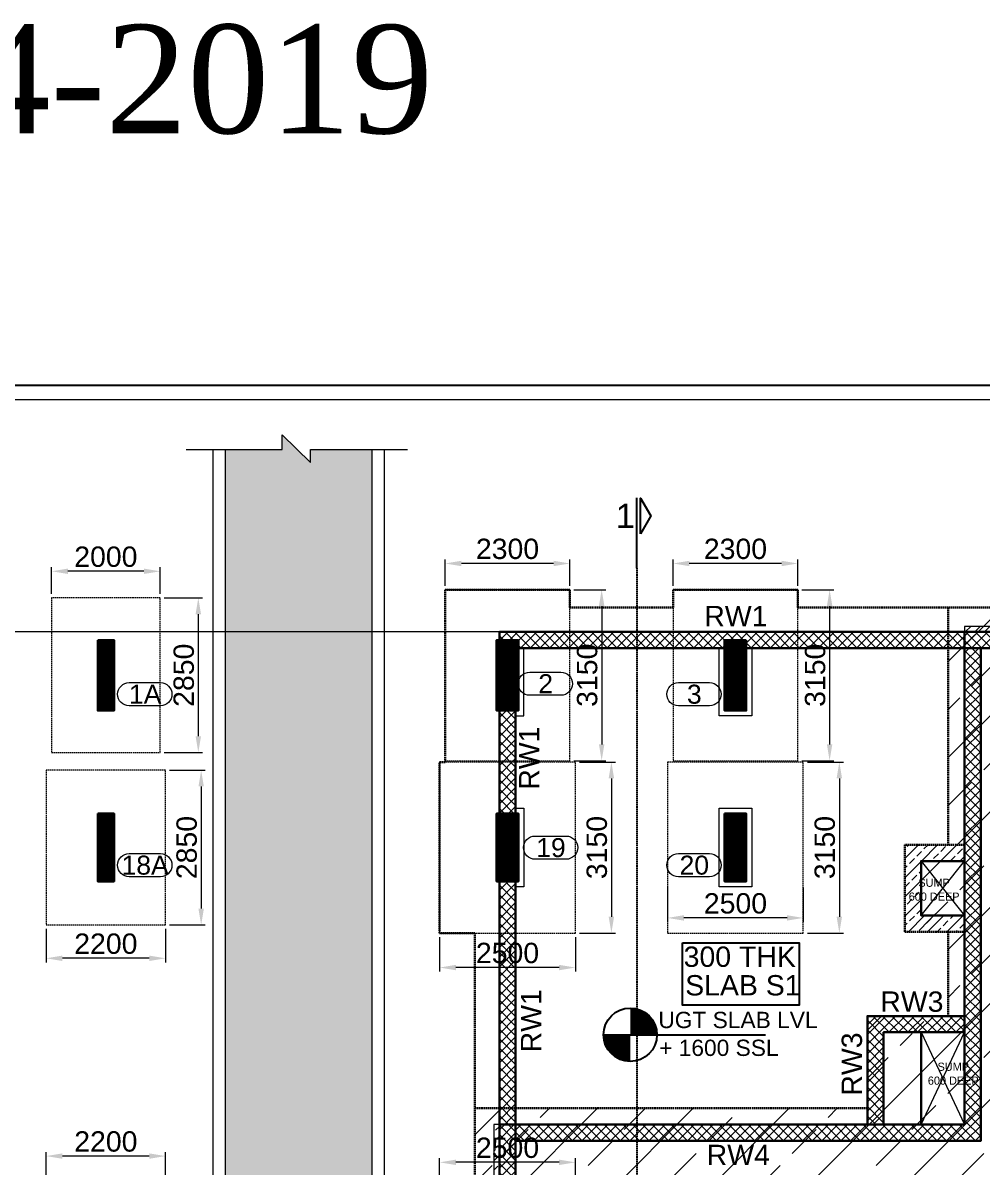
# Model space of a CAD drawing. Header units: millimetres. Extents: x 99112 to 332273, y 431815 to 552227.
# Drawn here: x 135383 to 153056, y 525735 to 546821 of the extents above; entities that cross this region are included whole.
import ezdxf
from ezdxf.enums import TextEntityAlignment as Align

# ---------------------------------------------------------------- set-up
doc = ezdxf.new("R2010")
doc.units = ezdxf.units.MM
doc.header["$LTSCALE"] = 100
doc.header["$MEASUREMENT"] = 0
doc.linetypes.add('HIDDEN', pattern=[0.375, 0.25, -0.125])
for name, color, linetype, lineweight in [('COL HATCH', 67, 'Continuous', 25), ('colno', 11, 'Continuous', 15), ('COLUMN', 84, 'Continuous', 30), ('COLUMN COVER', 2, 'Continuous', 20), ('CONCRETE', 7, 'Continuous', 20), ('DIM', 8, 'Continuous', 13), ('FOOTING', 12, 'HIDDEN', 20), ('HATCH', 251, 'Continuous', 9), ('MAIN TEXT', 6, 'Continuous', 30), ('P- LEVEL', 10, 'Continuous', 25), ('PEDESTAL HATCH', 59, 'Continuous', 13), ('RAFT', 42, 'HIDDEN', 30), ('RET WALL', 31, 'Continuous', 30), ('RET WALL HATCH', 57, 'Continuous', 13), ('SUNK', 251, 'Continuous', 9), ('TEXT', 255, 'Continuous', 25)]:
    doc.layers.add(name, color=color, linetype=linetype, lineweight=lineweight)
doc.layers.add('sec', color=2, linetype='Continuous')
doc.layers.add('WD-TEXT 2', color=3, linetype='Continuous')
doc.styles.add('ARIAL', font='arial.ttf')
doc.styles.add('STD', font='', dxfattribs={"height": 2})
doc.styles.add('TIMES NEW ROMAN', font='times.ttf', dxfattribs={"width": 0.8, "height": 12})
doc.styles.get('STD').set_extended_font_data('Century Gothic')
doc.dimstyles.new('150', dxfattribs={"dimscale": 150, "dimtxt": 2.5, "dimasz": 2, "dimexe": 0.5, "dimexo": 0.5, "dimgap": 0.5, "dimtad": 1, "dimdec": 0, "dimzin": 3, "dimdsep": 46, "dimtxsty": 'ARIAL', "dimcen": 0, "dimdle": 1, "dimclrd": 256, "dimclre": 256, "dimclrt": 4, "dimadec": 0, "dimazin": 0, "dimtfac": 1, "dimtdec": 0, "dimtmove": 0, "dimatfit": 3, "dimfxl": 0, "dimtolj": 1, "dimtzin": 0, "dimlwd": -1, "dimlwe": -1, "dimarcsym": 0})
pattern_1 = [(45, (-180912.04, -497388.57), (-176.7767, 176.7767), []), (45, (-180735.27, -497388.57), (-176.7767, 176.7767), [125, -62.5])]
pattern_2 = [(45, (-57577.731, -393874.087), (-8.83883476, 8.83883476), [])]

# ---------------------------------------------------------------- blocks, each defined once
blk = doc.blocks.new('*D21')
at = {"layer": 'DIM', "transparency": 16777216}
for p, q in [((143162, 536449), (143162, 536934)), ((145162, 536859), (143462, 536859)), ((145462, 536449), (145462, 536934))]:
    blk.add_line(p, q, dxfattribs=at)
for points in [[(143462, 536909), (143462, 536809), (143162, 536859)], [(145162, 536809), (145162, 536909), (145462, 536859)]]:
    blk.add_solid(points, dxfattribs=at)
at = {"layer": 'DIM', "color": 4, "transparency": 16777216, "insert": (144312, 537126), "char_height": 375, "attachment_point": 5, "style": 'ARIAL'}
blk.add_mtext('\\A1;2300', dxfattribs=at)
blk = doc.blocks.new('*D22')
at = {"layer": 'DIM', "transparency": 16777216}
for p, q in [((145537, 536374), (146122, 536374)), ((146047, 536074), (146047, 533524)), ((145537, 533224), (146122, 533224))]:
    blk.add_line(p, q, dxfattribs=at)
for points in [[(146097, 536074), (145997, 536074), (146047, 536374)], [(145997, 533524), (146097, 533524), (146047, 533224)]]:
    blk.add_solid(points, dxfattribs=at)
at = {"layer": 'DIM', "color": 4, "transparency": 16777216, "insert": (145781, 534799), "char_height": 375, "attachment_point": 5, "rotation": 90, "style": 'ARIAL'}
blk.add_mtext('\\A1;3150', dxfattribs=at)
blk = doc.blocks.new('*D23')
at = {"layer": 'DIM', "transparency": 16777216}
for p, q in [((145637, 533199), (146301, 533199)), ((146226, 532899), (146226, 530349)), ((145637, 530049), (146301, 530049))]:
    blk.add_line(p, q, dxfattribs=at)
for points in [[(146276, 532899), (146176, 532899), (146226, 533199)], [(146176, 530349), (146276, 530349), (146226, 530049)]]:
    blk.add_solid(points, dxfattribs=at)
at = {"layer": 'DIM', "color": 4, "transparency": 16777216, "insert": (145959, 531624), "char_height": 375, "attachment_point": 5, "rotation": 90, "style": 'ARIAL'}
blk.add_mtext('\\A1;3150', dxfattribs=at)
blk = doc.blocks.new('*D24')
at = {"layer": 'DIM', "transparency": 16777216}
for p, q in [((143062, 529974), (143062, 529337)), ((145562, 529974), (145562, 529337)), ((145262, 529412), (143362, 529412))]:
    blk.add_line(p, q, dxfattribs=at)
for points in [[(143362, 529462), (143362, 529362), (143062, 529412)], [(145262, 529362), (145262, 529462), (145562, 529412)]]:
    blk.add_solid(points, dxfattribs=at)
at = {"layer": 'DIM', "color": 4, "transparency": 16777216, "insert": (144312, 529679), "char_height": 375, "attachment_point": 5, "style": 'ARIAL'}
blk.add_mtext('\\A1;2500', dxfattribs=at)
blk = doc.blocks.new('*D25')
at = {"layer": 'DIM', "transparency": 16777216}
for p, q in [((147362, 536449), (147362, 536934)), ((149362, 536859), (147662, 536859)), ((149662, 536449), (149662, 536934))]:
    blk.add_line(p, q, dxfattribs=at)
for points in [[(147662, 536909), (147662, 536809), (147362, 536859)], [(149362, 536809), (149362, 536909), (149662, 536859)]]:
    blk.add_solid(points, dxfattribs=at)
at = {"layer": 'DIM', "color": 4, "transparency": 16777216, "insert": (148512, 537126), "char_height": 375, "attachment_point": 5, "style": 'ARIAL'}
blk.add_mtext('\\A1;2300', dxfattribs=at)
blk = doc.blocks.new('*D26')
at = {"layer": 'DIM', "transparency": 16777216}
for p, q in [((149737, 536374), (150322, 536374)), ((150247, 536074), (150247, 533524)), ((149737, 533224), (150322, 533224))]:
    blk.add_line(p, q, dxfattribs=at)
for points in [[(150297, 536074), (150197, 536074), (150247, 536374)], [(150197, 533524), (150297, 533524), (150247, 533224)]]:
    blk.add_solid(points, dxfattribs=at)
at = {"layer": 'DIM', "color": 4, "transparency": 16777216, "insert": (149981, 534799), "char_height": 375, "attachment_point": 5, "rotation": 90, "style": 'ARIAL'}
blk.add_mtext('\\A1;3150', dxfattribs=at)
blk = doc.blocks.new('*D27')
at = {"layer": 'DIM', "transparency": 16777216}
for p, q in [((149837, 533199), (150501, 533199)), ((150426, 532899), (150426, 530349)), ((149837, 530049), (150501, 530049))]:
    blk.add_line(p, q, dxfattribs=at)
for points in [[(150476, 532899), (150376, 532899), (150426, 533199)], [(150376, 530349), (150476, 530349), (150426, 530049)]]:
    blk.add_solid(points, dxfattribs=at)
at = {"layer": 'DIM', "color": 4, "transparency": 16777216, "insert": (150159, 531624), "char_height": 375, "attachment_point": 5, "rotation": 90, "style": 'ARIAL'}
blk.add_mtext('\\A1;3150', dxfattribs=at)
blk = doc.blocks.new('*D28')
at = {"layer": 'DIM', "transparency": 16777216}
for p, q in [((147262, 530888), (147262, 530252)), ((149762, 530888), (149762, 530252)), ((149462, 530327), (147562, 530327))]:
    blk.add_line(p, q, dxfattribs=at)
for points in [[(147562, 530377), (147562, 530277), (147262, 530327)], [(149462, 530277), (149462, 530377), (149762, 530327)]]:
    blk.add_solid(points, dxfattribs=at)
at = {"layer": 'DIM', "color": 4, "transparency": 16777216, "insert": (148512, 530593), "char_height": 375, "attachment_point": 5, "style": 'ARIAL'}
blk.add_mtext('\\A1;2500', dxfattribs=at)
blk = doc.blocks.new('*D89')
at = {"layer": 'DIM', "transparency": 16777216}
for p, q in [((143062, 525524), (143062, 525898)), ((145562, 525524), (145562, 525898)), ((145262, 525823), (143362, 525823))]:
    blk.add_line(p, q, dxfattribs=at)
for points in [[(143362, 525873), (143362, 525773), (143062, 525823)], [(145262, 525773), (145262, 525873), (145562, 525823)]]:
    blk.add_solid(points, dxfattribs=at)
at = {"layer": 'DIM', "color": 4, "transparency": 16777216, "insert": (144312, 526089), "char_height": 375, "attachment_point": 5, "style": 'ARIAL'}
blk.add_mtext('\\A1;2500', dxfattribs=at)
blk = doc.blocks.new('Z$W@#2DD3407B')
at = {"layer": 'P- LEVEL'}
blk.add_line((-328, 0), (1661, 0), dxfattribs=at)
at = {"layer": 'P- LEVEL', "const_width": 328}
for points in [[(0, 164, -0.414214), (164, 0, -0.414214)], [(-164, 0, 0.414214), (0, -164, 0.414214)]]:
    blk.add_lwpolyline(points, format="xyb", dxfattribs=at)
at = {"layer": 'P- LEVEL'}
blk.add_circle((0, 0), 328, dxfattribs=at)
blk = doc.blocks.new('stp layout 12-03-19')
at = {"layer": 'PEDESTAL HATCH'}
h = blk.add_hatch(dxfattribs=at)
h.set_pattern_fill('ANSI33', color=256, scale=1000, style=0)
h.set_pattern_definition(pattern_1)
edge = h.paths.add_edge_path()
edge.add_line((-17300, 38210), (-28180, 38210))
edge.add_line((-17300, 38210), (-17300, 38310))
edge.add_line((-17300, 38310), (-28180, 38310))
edge.add_line((-28180, 38310), (-28180, 38210))
h = blk.add_hatch(dxfattribs=at)
h.set_pattern_fill('ANSI33', color=256, scale=1000, style=0)
h.set_pattern_definition(pattern_1)
h.paths.add_polyline_path([(-36850, 29130), (-36850, 22610), (-36750, 22610), (-36750, 29130)])
at = {"layer": 'RET WALL HATCH'}
h = blk.add_hatch(dxfattribs=at)
h.set_pattern_fill('ANSI37', color=256, scale=1000, style=0)
h.set_pattern_definition([(45, (285009.31, 661434.82), (-88.388348, 88.388348), []), (135, (285009.31, 661434.82), (-88.388348, -88.388348), [])])
h.paths.add_polyline_path([(-36450, 1311), (-350, 1311), (-350, 6160), (1850, 6160), (1850, 37910), (-36450, 37910)], flags=16)
h.paths.add_polyline_path([(-50, 5860), (-50, 1011), (-36750, 1011), (-36750, 38210), (2150, 38210), (2150, 5860)])
h = blk.add_hatch(dxfattribs=at)
h.set_pattern_fill('ANSI37', color=256, scale=1000, style=0)
h.set_pattern_definition([(45, (-180912.04, -304188.09), (-88.388348, 88.388348), []), (135, (-180912.04, -304188.09), (-88.388348, -88.388348), [])])
h.paths.add_polyline_path([(-28180, 37910), (-27880, 37910), (-27880, 28830), (-36450, 28830), (-36450, 29130), (-28180, 29130)])
h = blk.add_hatch(dxfattribs=at)
h.set_pattern_fill('ANSI33', color=256, scale=1000, style=0)
h.set_pattern_definition([(45, (285009.31, 520902.88), (-176.7767, 176.7767), []), (45, (285186.1, 520902.88), (-176.7767, 176.7767), [125, -62.5])])
h.paths.add_polyline_path([(-28180, 34285), (-29280, 34285), (-29280, 32685), (-28180, 32685), (-28180, 32985), (-28980, 32985), (-28980, 33985), (-28180, 33985)])
h = blk.add_hatch(dxfattribs=at)
h.set_pattern_fill('ANSI37', color=256, scale=1000, style=0)
h.set_pattern_definition([(45, (-180912.04, -698343.76), (-88.388348, 88.388348), []), (135, (-180912.04, -698343.76), (-88.388348, -88.388348), [])])
h.paths.add_polyline_path([(-29970, 29130), (-29970, 31130), (-28180, 31130), (-28180, 30830), (-29670, 30830), (-29670, 29130)])
at = {"layer": 'SUNK'}
h = blk.add_hatch(dxfattribs=at)
h.set_pattern_fill('ANSI33', color=256, scale=5000, style=0)
h.set_pattern_definition([(45, (285009.3, 520902.9), (-883.8835, 883.8835), []), (45, (285893.2, 520902.9), (-883.8835, 883.8835), [625, -312.5])])
h.paths.add_polyline_path([(-16375, 38660), (-16375, 38985), (-18875, 38985), (-18875, 38660), (-24050, 38660), (-24050, 38985), (-26350, 38985), (-26350, 38660), (-28480, 38660), (-28480, 34285), (-29280, 34285), (-29280, 32685), (-28480, 32685), (-28480, 31130), (-29970, 31130), (-29970, 29430), (-37200, 29430), (-37200, 28060), (-37850, 28060), (-37850, 24910), (-37200, 24910), (-37200, 23660), (-37975, 23660), (-37975, 21860), (-25650, 21860), (-25650, 18060), (-26450, 18060), (-26450, 17360), (-37200, 17360), (-37200, 17360), (-37975, 17360), (-37975, 15560), (-37200, 15560), (-23825, 15560), (-23825, 16010), (-21650, 16010), (-21650, 15210), (-20050, 15210), (-20050, 16010), (-19450, 16010), (-19450, 15210), (-15800, 15210), (-15800, 16010), (-12100, 16010), (-12100, 15209.9), (-8950, 15209.9), (-8950, 17709.9), (-9600, 17709.9), (-9600, 18710), (-8800, 18710), (-8800, 20310), (-9600, 20310), (-9600, 21509.9), (-8950, 21509.9), (-8950, 24009.9), (-12100, 24009.9), (-12100, 23810), (-16375, 23810), (-16375, 28260), (-17000, 28260), (-17000, 28810), (-16200, 28810), (-16200, 30910), (-17000, 30910), (-17000, 32310), (-16200, 32310), (-16200, 33910), (-16275, 33910), (-16275, 35810), (-16375, 35810)])
h.paths.add_polyline_path([(-18875, 15210), (-16375, 15210), (-16375, 10960), (-18875, 10960)])
at = {"layer": 'HATCH'}
for p, q in [((-28980, 33985), (-28980, 32985)), ((-28980, 33985), (-28180, 32985)), ((-28980, 32985), (-28180, 33985)), ((-28980, 30830), (-28180, 29130)), ((-28980, 29130), (-28180, 30830))]:
    blk.add_line(p, q, dxfattribs=at)
at = {"layer": 'RAFT', "elevation": -389.1}
blk.add_lwpolyline([(-37200, 28060), (-37200, 32660), (-37850, 32660), (-37850, 35810), (-37750, 35810), (-37750, 38985), (-35450, 38985), (-35450, 38660), (-33550, 38660), (-33550, 38985), (-31250, 38985), (-31250, 38660), (-26350, 38660)], dxfattribs=at)
at = {"layer": 'RAFT'}
blk.add_lwpolyline([(-28480, 38660), (-28480, 34285), (-29280, 34285), (-29280, 32685), (-28480, 32685), (-28480, 31130), (-29970, 31130), (-29970, 29430), (-37200, 29430)], dxfattribs=at)
at = {"layer": 'RET WALL'}
for p, q in [((-28180, 38210), (-28180, 37910)), ((-28980, 30830), (-28980, 29130)), ((-36750, 29130), (-36450, 29130))]:
    blk.add_line(p, q, dxfattribs=at)
for points in [[(-50, 5860), (-50, 1011), (-36750, 1011), (-36750, 38210), (2150, 38210), (2150, 5860)], [(-36450, 1311), (-350, 1311), (-350, 6160), (1850, 6160), (1850, 37910), (-36450, 37910)], [(-28180, 37910), (-27880, 37910), (-27880, 28830), (-36450, 28830), (-36450, 29130), (-28180, 29130)]]:
    blk.add_lwpolyline(points, close=True, dxfattribs=at)
at = {"layer": 'RET WALL', "lineweight": 18}
for points in [[(-28180, 38210), (-17300, 38210), (-17300, 38310), (-28180, 38310)], [(-36850, 29130), (-36850, 22610), (-36750, 22610), (-36750, 29130)]]:
    blk.add_lwpolyline(points, close=True, dxfattribs=at)
at = {"layer": 'RET WALL', "linetype": 'HIDDEN'}
blk.add_lwpolyline([(-28180, 34285), (-29280, 34285), (-29280, 32685), (-28180, 32685)], dxfattribs=at)
at = {"layer": 'RET WALL'}
for points in [[(-28180, 33985), (-28980, 33985), (-28980, 32985), (-28180, 32985)], [(-29970, 29130), (-29970, 31130), (-28180, 31130), (-28180, 30830), (-29670, 30830), (-29670, 29130), (-29970, 29130)]]:
    blk.add_lwpolyline(points, dxfattribs=at)
at = {"layer": 'TEXT', "elevation": -0.9}
blk.add_lwpolyline([(-33374.7, 32479.4), (-31229, 32479.4), (-31229, 31329.3), (-33374.7, 31329.3)], close=True, dxfattribs=at)
at = {"layer": 'P- LEVEL', "xscale": 1.5, "yscale": 1.5, "zscale": 1.5}
blk.add_blockref('Z$W@#2DD3407B', (-34338.5, 30785.6), dxfattribs=at)
at = {"layer": 'P- LEVEL', "color": 7, "style": 'ARIAL'}
for s, p in [('UGT SLAB LVL', (-32353.9, 31058)), ('+ 1600 SSL', (-32706.1, 30544.6))]:
    blk.add_text(s, height=300, rotation=0.00358, dxfattribs=at).set_placement(p, align=Align.MIDDLE_CENTER)
at = {"layer": 'TEXT', "style": 'ARIAL'}
for s, p in [('RW1', (-32973.9, 38313.3)), ('RW3', (-29731.5, 31208.4)), ('RW4', (-32929.4, 28382.4))]:
    blk.add_text(s, height=375, dxfattribs=at).set_placement(p)
for s, rotation, p in [('RW1', 90, (-36013.6, 35301.1)), ('300 THK', 0.00358, (-33354.5, 32036.2, -0.9)), ('SLAB S1', 0.00358, (-33325.9, 31509.6, -0.9)), ('RW1', 90, (-35977.6, 30461.1)), ('RW3', 90, (-30068.4, 29663.6))]:
    blk.add_text(s, height=375, rotation=rotation, dxfattribs=at).set_placement(p)
blk = doc.blocks.new('Z$W@#0EFB04CB')
at = {"layer": 'COLUMN COVER'}
for points in [[(350, -1400), (500, -1400), (500, -150)], [(4700, -150), (4700, -1400), (4100, -1400), (4100, -150)], [(350, -3100), (500, -3100), (500, -4550), (350, -4550)]]:
    blk.add_lwpolyline(points, dxfattribs=at)
blk.add_lwpolyline([(4100, -3100), (4700, -3100), (4700, -4550), (4100, -4550)], close=True, dxfattribs=at)
blk = doc.blocks.new('*D408')
at = {"layer": 'DIM', "transparency": 16777216}
for p, q in [((135812, 525524), (135812, 526013)), ((137712, 525938), (136112, 525938)), ((138012, 525524), (138012, 526013))]:
    blk.add_line(p, q, dxfattribs=at)
for points in [[(136112, 525988), (136112, 525888), (135812, 525938)], [(137712, 525888), (137712, 525988), (138012, 525938)]]:
    blk.add_solid(points, dxfattribs=at)
at = {"layer": 'DIM', "color": 4, "transparency": 16777216, "insert": (136912, 526205), "char_height": 375, "attachment_point": 5, "style": 'ARIAL'}
blk.add_mtext('\\A1;2200', dxfattribs=at)
blk = doc.blocks.new('*D416')
at = {"layer": 'DIM', "transparency": 16777216}
for p, q in [((135912, 536299), (135912, 536790)), ((137612, 536715), (136212, 536715)), ((137912, 536299), (137912, 536790))]:
    blk.add_line(p, q, dxfattribs=at)
for points in [[(136212, 536765), (136212, 536665), (135912, 536715)], [(137612, 536665), (137612, 536765), (137912, 536715)]]:
    blk.add_solid(points, dxfattribs=at)
at = {"layer": 'DIM', "color": 4, "transparency": 16777216, "insert": (136912, 536981), "char_height": 375, "attachment_point": 5, "style": 'ARIAL'}
blk.add_mtext('\\A1;2000', dxfattribs=at)
blk = doc.blocks.new('*D417')
at = {"layer": 'DIM', "transparency": 16777216}
for p, q in [((137987, 536224), (138690, 536224)), ((138615, 535924), (138615, 533674)), ((137987, 533374), (138690, 533374))]:
    blk.add_line(p, q, dxfattribs=at)
for points in [[(138665, 535924), (138565, 535924), (138615, 536224)], [(138565, 533674), (138665, 533674), (138615, 533374)]]:
    blk.add_solid(points, dxfattribs=at)
at = {"layer": 'DIM', "color": 4, "transparency": 16777216, "insert": (138349, 534799), "char_height": 375, "attachment_point": 5, "rotation": 90, "style": 'ARIAL'}
blk.add_mtext('\\A1;2850', dxfattribs=at)
blk = doc.blocks.new('*D419')
at = {"layer": 'DIM', "transparency": 16777216}
for p, q in [((135812, 530124), (135812, 529508)), ((138012, 530124), (138012, 529508)), ((137712, 529583), (136112, 529583))]:
    blk.add_line(p, q, dxfattribs=at)
for points in [[(136112, 529633), (136112, 529533), (135812, 529583)], [(137712, 529533), (137712, 529633), (138012, 529583)]]:
    blk.add_solid(points, dxfattribs=at)
at = {"layer": 'DIM', "color": 4, "transparency": 16777216, "insert": (136912, 529850), "char_height": 375, "attachment_point": 5, "style": 'ARIAL'}
blk.add_mtext('\\A1;2200', dxfattribs=at)
blk = doc.blocks.new('*D421')
at = {"layer": 'DIM', "transparency": 16777216}
for p, q in [((138087, 533049), (138743, 533049)), ((138668, 532749), (138668, 530499)), ((138087, 530199), (138743, 530199))]:
    blk.add_line(p, q, dxfattribs=at)
for points in [[(138718, 532749), (138618, 532749), (138668, 533049)], [(138618, 530499), (138718, 530499), (138668, 530199)]]:
    blk.add_solid(points, dxfattribs=at)
at = {"layer": 'DIM', "color": 4, "transparency": 16777216, "insert": (138402, 531624), "char_height": 375, "attachment_point": 5, "rotation": 90, "style": 'ARIAL'}
blk.add_mtext('\\A1;2850', dxfattribs=at)
blk = doc.blocks.new('AHC_ANNO_PASSAGE NAME')
at = {"layer": 'WD-TEXT 2', "style": 'STD'}
for tag, p in [('LINE1', (0.19, 1.78)), ('LINE2', (0.19, -1.63))]:
    blk.add_attdef(tag, text='', height=2, dxfattribs=at).set_placement(p, align=Align.MIDDLE_CENTER)
blk = doc.blocks.new('Z$W@#0B193674')
at = {"layer": 'HATCH', "linetype": 'Continuous', "ltscale": 1000}
blk.add_lwpolyline([(50, 150), (-38300, 150, 0.414214), (-42600, -4150), (-42600, -40327, 0.41467), (-10475, -72402, 0.115605), (3770, -69040), (43196, -49411)], format="xyb", dxfattribs=at)
blk = doc.blocks.new('Z$W@#1A410294')
at = {"layer": 'HATCH'}
blk.add_blockref('Z$W@#0B193674', (26325, 68068), dxfattribs=at)
blk = doc.blocks.new('Z$W@#2DCD71B0')
at = {"layer": 'RET WALL HATCH', "lineweight": 9}
h = blk.add_hatch(dxfattribs=at)
h.set_pattern_fill('CROSS', color=8, scale=2000, style=0)
h.set_pattern_definition([(0, (65020.07, 195156.4), (500, 500), [250, -750]), (90, (65145.07, 195031.4), (-500, 500), [250, -750])])
h.paths.add_polyline_path([(-230, 0), (-1358, 0), (-1358, -237.8), (-1881.8, 267.6), (-1881.8, 0), (-2930, 0), (-2930, -79308.2), (-1881.8, -79308.2), (-1881.8, -79040.6), (-1358, -79546), (-1358, -79308.2), (-230, -79308.2)])
at = {"layer": 'CONCRETE', "lineweight": 9}
blk.add_lwpolyline([(-3652.5, 0), (-1881.8, 0), (-1881.8, 267.6), (-1358, -237.8), (-1358, 0), (429.8, 0)], dxfattribs=at)
at = {"layer": 'RET WALL', "lineweight": 9}
for p, q in [((-3160, 0), (-3160, -79308.2)), ((-2930, 0), (-2930, -79308.2)), ((-230, 0), (-230, -79308.2)), ((0, 0), (0, -79308.2))]:
    blk.add_line(p, q, dxfattribs=at)

msp = doc.modelspace()

# ---------------------------------------------------------------- hatches: boundary and pattern name
at = {"layer": 'COL HATCH'}
h = msp.add_hatch(dxfattribs=at)
h.set_pattern_fill('ANSI31', color=256, scale=100, style=0)
h.set_pattern_definition(pattern_2)
h.paths.add_polyline_path([(136762, 535448.6), (137062, 535448.6), (137062, 534148.6), (136762, 534148.6)])
h = msp.add_hatch(dxfattribs=at)
h.set_pattern_fill('ANSI31', color=256, scale=100, style=0)
h.paths.add_polyline_path([(144512, 535448.6), (144112, 535448.6), (144112, 534148.6), (144512, 534148.6)])
h = msp.add_hatch(dxfattribs=at)
h.set_pattern_fill('ANSI31', color=256, scale=100, style=0)
h.paths.add_polyline_path([(148712, 535448.6), (148312, 535448.6), (148312, 534148.6), (148712, 534148.6)])
h = msp.add_hatch(dxfattribs=at)
h.set_pattern_fill('ANSI31', color=256, scale=100, style=0)
h.set_pattern_definition(pattern_2)
h.paths.add_polyline_path([(136762, 532248.6), (137062, 532248.6), (137062, 530998.6), (136762, 530998.6)])
h = msp.add_hatch(dxfattribs=at)
h.set_pattern_fill('ANSI31', color=256, scale=100, style=0)
h.paths.add_polyline_path([(144112, 532248.6), (144512, 532248.6), (144512, 530998.6), (144112, 530998.6)])
h = msp.add_hatch(dxfattribs=at)
h.set_pattern_fill('ANSI31', color=256, scale=100, style=0)
h.paths.add_polyline_path([(148312, 532248.6), (148712, 532248.6), (148712, 530998.6), (148312, 530998.6)])

# ---------------------------------------------------------------- linework, layer by layer
at = {"color": 5}
msp.add_lwpolyline([(99112.4, 433846.5), (249607.7, 433846.5), (249607.7, 540141.6), (99112.4, 540141.6)], close=True, dxfattribs=at)
at = {"layer": 'colno', "elevation": -1455.5}
for points in [[(144722.5, 534429.5, -1), (144722.5, 534856.9), (145295, 534856.9, -1), (145295, 534429.5)], [(137343.1, 534235.6, -1), (137343.1, 534663), (137915.7, 534663, -1), (137915.7, 534235.6)], [(147461.4, 534235.6, -1), (147461.4, 534663), (148033.9, 534663, -1), (148033.9, 534235.6)], [(144819.9, 531408.4, -1), (144819.9, 531835.8), (145392.5, 531835.8, -1), (145392.5, 531408.4)], [(137343.1, 531085.6, -1), (137343.1, 531513), (137915.7, 531513, -1), (137915.7, 531085.6)], [(147461.4, 531085.6, -1), (147461.4, 531513), (148033.9, 531513, -1), (148033.9, 531085.6)]]:
    msp.add_lwpolyline(points, format="xyb", close=True, dxfattribs=at)
at = {"layer": 'COLUMN'}
for points in [[(136762, 535448.6), (137062, 535448.6), (137062, 534148.6), (136762, 534148.6)], [(144512, 535448.6), (144112, 535448.6), (144112, 534148.6), (144512, 534148.6)], [(148712, 535448.6), (148312, 535448.6), (148312, 534148.6), (148712, 534148.6)], [(136762, 532248.6), (137062, 532248.6), (137062, 530998.6), (136762, 530998.6)], [(144112, 532248.6), (144512, 532248.6), (144512, 530998.6), (144112, 530998.6)], [(148312, 532248.6), (148712, 532248.6), (148712, 530998.6), (148312, 530998.6)]]:
    msp.add_lwpolyline(points, close=True, dxfattribs=at)
at = {"layer": 'FOOTING'}
for points in [[(143162, 533223.6), (145462, 533223.6), (145462, 536373.6), (143162, 536373.6)], [(147362, 533223.6), (149662, 533223.6), (149662, 536373.6), (147362, 536373.6)], [(135912, 533373.6), (137912, 533373.6), (137912, 536223.6), (135912, 536223.6)], [(143062, 530048.6), (145562, 530048.6), (145562, 533198.6), (143062, 533198.6)], [(147262, 530048.6), (149762, 530048.6), (149762, 533198.6), (147262, 533198.6)], [(135812, 530198.6), (138012, 530198.6), (138012, 533048.6), (135812, 533048.6)]]:
    msp.add_lwpolyline(points, close=True, dxfattribs=at)
at = {"layer": 'sec', "linetype": 'Continuous'}
msp.add_line((146697.7, 536771.3), (146697.7, 538068), dxfattribs=at)
msp.add_lwpolyline([(146765.3, 537407.4), (146765.3, 538062.1), (146954.3, 537734.8), (146765.3, 537407.4)], dxfattribs=at)
at = {"layer": 'sec', "linetype": 'HIDDEN'}
msp.add_lwpolyline([(146697.7, 536771.3), (146697.7, 491823.4)], dxfattribs=at)
at = {"layer": 'SUNK', "color": 6}
msp.add_lwpolyline([(99378.5, 434112.6), (249341.5, 434112.6), (249341.5, 539875.4), (99378.5, 539875.4)], close=True, dxfattribs=at)

# ---------------------------------------------------------------- block references
at = {"layer": 'COLUMN COVER'}
msp.add_blockref('Z$W@#0EFB04CB', (144112, 535448.6), dxfattribs=at)
at = {"layer": 'CONCRETE'}
msp.add_blockref('Z$W@#2DCD71B0', (142042, 538960), dxfattribs=at)
at = {"layer": 'DIM', "linetype": 'Continuous'}
msp.add_blockref('Z$W@#1A410294', (117787.5, 467380.7), dxfattribs=at)
at = {"layer": 'RET WALL'}
msp.add_blockref('stp layout 12-03-19', (180912, 497388.6), dxfattribs=at)
at = {"layer": 'WD-TEXT 2'}
ref = msp.add_blockref('AHC_ANNO_PASSAGE NAME', (152157.8, 530841.9), dxfattribs=dict(at, xscale=75, yscale=75, zscale=75))
ref.add_attrib('LINE2', '600 DEEP', dxfattribs={"color": 3, "height": 150, "style": 'STD'}).set_placement((152172, 530719.7), align=Align.MIDDLE_CENTER)
ref.add_attrib('LINE1', 'SUMP', dxfattribs={"height": 150, "style": 'STD'}).set_placement((152172, 530975.7), align=Align.MIDDLE_CENTER)
ref = msp.add_blockref('AHC_ANNO_PASSAGE NAME', (152511.1, 527450.9, -389.1), dxfattribs=dict(at, xscale=75, yscale=75, zscale=75))
ref.add_attrib('LINE2', '600 DEEP', dxfattribs={"color": 3, "height": 150, "style": 'STD'}).set_placement((152525.2, 527328.7, -389.1), align=Align.MIDDLE_CENTER)
ref.add_attrib('LINE1', 'SUMP', dxfattribs={"height": 150, "style": 'STD'}).set_placement((152525.2, 527584.7, -389.1), align=Align.MIDDLE_CENTER)

# ---------------------------------------------------------------- texts
at = {"layer": 'colno', "style": 'ARIAL'}
for s, p in [('2', (145015, 534643.7, -11644)), ('1A', (137635.7, 534449.8, -11644)), ('3', (147753.9, 534449.8, -11644)), ('19', (145112.5, 531622.6, -11644)), ('18A', (137635.7, 531299.8, -11644)), ('20', (147753.9, 531299.8, -11644))]:
    msp.add_text(s, height=350, dxfattribs=at).set_placement(p, align=Align.MIDDLE_CENTER)
at = {"layer": 'MAIN TEXT', "style": 'TIMES NEW ROMAN'}
msp.add_text('R0- PRINT SENT ON 24-04-2019', height=2000, rotation=359.99642, dxfattribs=at).set_placement((100653.2, 544789.9))
at = {"layer": 'sec', "linetype": 'Continuous', "style": 'ARIAL'}
msp.add_text('1', height=450, dxfattribs=at).set_placement((146308.9, 537512.9))

# ---------------------------------------------------------------- dimensions: what is measured, and where the dimension line sits
at = {"layer": 'DIM'}
for base, p1, p2, picture, middle in [((143162, 536859.1), (145462, 536373.6), (143162, 536373.6), '*D21', (144312, 537125.6)), ((147362, 536859.1), (149662, 536373.6), (147362, 536373.6), '*D25', (148512, 537125.6)), ((135912, 536714.5, -389.1), (137912, 536223.6), (135912, 536223.6), '*D416', (136912, 536981, -389.1)), ((147262, 530326.5), (149762, 530962.9), (147262, 530962.9), '*D28', (148512, 530593)), ((135812, 529583.1, -389.1), (138012, 530198.6), (135812, 530198.6), '*D419', (136912, 529849.6, -389.1)), ((143062, 529412.1), (145562, 530048.6), (143062, 530048.6), '*D24', (144312, 529678.6)), ((135812, 525938.1, -389.1), (138012, 525448.6), (135812, 525448.6), '*D408', (136912, 526204.5, -389.1)), ((143062, 525822.7), (145562, 525448.6), (143062, 525448.6), '*D89', (144312, 526089.2))]:
    dim = msp.add_linear_dim(base=base, p1=p1, p2=p2, dimstyle='150', dxfattribs=at)
    dim.commit()
    dim.dimension.update_dxf_attribs({"geometry": picture, "text_midpoint": middle})
for base, p1, p2, picture, middle in [((146047.2, 533223.6), (145462, 536373.6), (145462, 533223.6), '*D22', (145780.6, 534798.6)), ((150247.2, 533223.6), (149662, 536373.6), (149662, 533223.6), '*D26', (149980.6, 534798.6)), ((138615, 533373.6, -389.1), (137912, 536223.6), (137912, 533373.6), '*D417', (138348.5, 534798.6, -389.1)), ((146225.9, 530048.6), (145562, 533198.6), (145562, 530048.6), '*D23', (145959.3, 531623.6)), ((150425.9, 530048.6), (149762, 533198.6), (149762, 530048.6), '*D27', (150159.3, 531623.6)), ((138668.2, 530198.6, -389.1), (138012, 533048.6), (138012, 530198.6), '*D421', (138401.7, 531623.6, -389.1))]:
    dim = msp.add_linear_dim(base=base, p1=p1, p2=p2, angle=90, dimstyle='150', dxfattribs=at)
    dim.commit()
    dim.dimension.update_dxf_attribs({"geometry": picture, "text_midpoint": middle})

doc.saveas('drawing.dxf')
